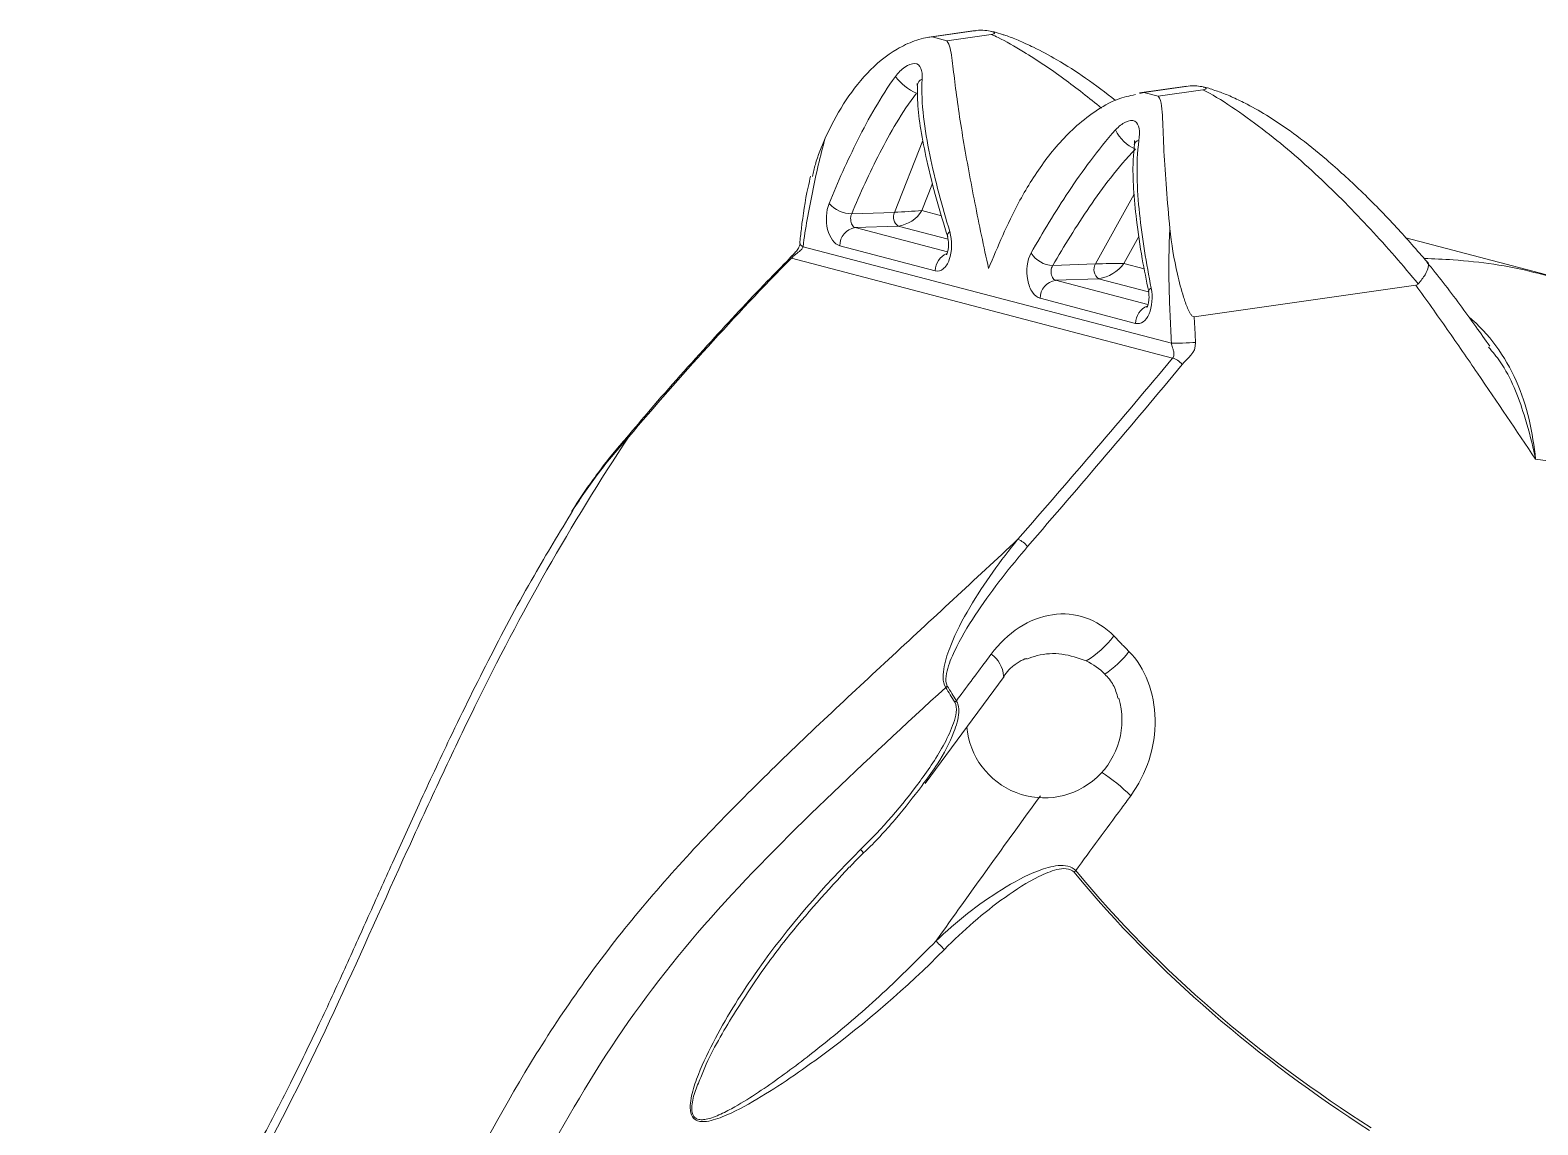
# Model space of a CAD drawing. Header units: millimetres. Extents: x -15.1 to 40.6, y -17.4 to 58.1.
# Drawn here: x -13.9 to 3.35, y 45.61 to 58.13 of the extents above; entities that cross this region are included whole.
import ezdxf

# ---------------------------------------------------------------- set-up
doc = ezdxf.new("R2010")
doc.units = ezdxf.units.MM

msp = doc.modelspace()

# ---------------------------------------------------------------- linework, layer by layer
at = {"color": 7, "linetype": 'Continuous', "lineweight": 15}
for p, q in [((-3.088, 58.129), (-3.619, 58.053)), ((-3.073, 58.13), (-3.583, 58.057)), ((-3.583, 58.057), (-3.415, 58.013)), ((-3.415, 58.013), (-2.905, 58.086)), ((-0.669, 57.493), (-1.208, 57.416)), ((-0.651, 57.494), (-1.161, 57.422)), ((-0.994, 57.378), (-0.484, 57.45)), ((-1.161, 57.422), (-1.206, 57.41)), ((-1.161, 57.422), (-0.994, 57.378)), ((-4.011, 56.049), (-4.502, 56.032)), ((-3.97, 55.891), (-4.462, 55.874)), ((3.669, 55.276), (1.837, 55.757)), ((-5.059, 55.656), (-0.844, 54.55)), ((-3.547, 55.38), (-4.639, 55.667)), ((-0.831, 54.381), (-5.192, 55.526)), ((-1.712, 55.459), (-2.202, 55.442)), ((-1.677, 55.289), (-2.169, 55.271)), ((1.951, 55.214), (-0.583, 54.853)), ((-1.254, 54.778), (-2.346, 55.065)), ((-3.663, 49.513), (-2.757, 50.736)), ((-2.766, 50.738), (-2.764, 50.741)), ((-3.675, 49.521), (-3.705, 49.478))]:
    msp.add_line(p, q, dxfattribs=at)
at = {"color": 8, "linetype": 'Continuous', "lineweight": 15}
for p, q in [((-0.651, 57.494), (-0.676, 57.489)), ((-4.011, 56.049), (-3.687, 56.871)), ((-3.577, 56.38), (-3.7, 56.07)), ((-1.712, 55.459), (-1.271, 56.256)), ((-3.7, 56.07), (-3.476, 56.011)), ((-4.462, 55.874), (-3.405, 55.596)), ((-3.4, 55.741), (-3.97, 55.891)), ((-1.215, 55.772), (-1.387, 55.463)), ((-1.387, 55.463), (-1.155, 55.402)), ((-2.169, 55.271), (-1.112, 54.994)), ((-1.107, 55.139), (-1.677, 55.289))]:
    msp.add_line(p, q, dxfattribs=at)
at = {"color": 7, "linetype": 'Continuous', "lineweight": 15, "flags": 128}
for points in [[(-1.268, 56.87), (-1.268, 56.866), (-1.267, 56.851), (-1.268, 56.822), (-1.269, 56.822), (-1.269, 56.822)], [(-3.538, 47.709), (-3.53, 47.701), (-3.52, 47.691), (-3.508, 47.679), (-3.495, 47.666), (-3.481, 47.653), (-3.467, 47.639), (-3.454, 47.625), (-3.441, 47.613)]]:
    msp.add_lwpolyline(points, dxfattribs=at)
at = {"color": 8, "linetype": 'Continuous', "lineweight": 15, "flags": 128}
msp.add_lwpolyline([(-1.075, 55.181), (-1.093, 55.168), (-1.104, 55.156), (-1.107, 55.145), (-1.107, 55.142)], dxfattribs=at)
at = {"color": 7, "linetype": 'Continuous', "lineweight": 15}
for centre, radius, start, end in [((-3.521, 57.963), 0.6, 216.7343, 246.4041), ((-1.081, 57.179), 0.442, 204.8835, 246.8706), ((-4.497, 56.386), 0.354, 221.9181, 269.2154), ((-4.222, 61.53), 5.484, 272.1997, 275.4616), ((-4.024, 56.266), 0.379, 278.1574, 328.8389), ((-3.898, 55.994), 0.126, 154.0514, 235.1229), ((-4.433, 55.67), 0.206, 98.1695, 180.6981), ((-2.192, 55.744), 0.303, 211.974, 268.1377), ((-1.602, 55.393), 0.128, 149.0069, 234.5635), ((-1.462, 47.691), 7.772, 89.4485, 91.8477), ((-1.74, 55.724), 0.439, 278.3167, 323.5712), ((-2.14, 55.067), 0.206, 98.1695, 180.6981), ((-2.697, 52.062), 0.263, 37.9951, 68.4742), ((-2.361, 51.839), 1.07, 300.3408, 323.3784), ((-2.197, 51.67), 1.082, 303.1656, 323.29), ((-3.537, 50.766), 0.189, 305.6964, 313.0466), ((-3.434, 50.597), 0.189, 305.8122, 313.1903), ((-2.299, 50.236), 0.889, 184.8574, 16.4598), ((-2.843, 47.826), 2.177, 45.2193, 56.5369), ((-2.084, 48.637), 0.19, 311.7467, 319.9174)]:
    msp.add_arc(centre, radius, start, end, dxfattribs=at)
at = {"color": 8, "linetype": 'Continuous', "lineweight": 15}
for centre, radius, start, end in [((-3.662, 57.491), 0.0907, 112.2857, 174.3494), ((-1.202, 56.806), 0.068, 101.7257, 167.2074), ((-3.347, 55.778), 0.0599, 122.7215, 188.7654), ((-3.326, 55.376), 0.221, 113.6208, 178.7957), ((-1.033, 54.774), 0.221, 113.3953, 178.8073), ((-7.065, 53.458), 0.0207, 64.7383, 129.7598), ((-3.096, 50.718), 0.333, 4.0773, 55.5279), ((-5.251, 47.898), 1.208, 42.8023, 45.1895)]:
    msp.add_arc(centre, radius, start, end, dxfattribs=at)
at = {"color": 7, "linetype": 'Continuous', "lineweight": 15}
for points, knots in [([(-3.583, 58.057), (-3.647, 58.052), (-3.716, 58.035), (-3.852, 57.986), (-3.919, 57.954), (-4.109, 57.843), (-4.224, 57.747), (-4.529, 57.424), (-4.681, 57.168), (-4.805, 56.898)], [0, 0, 0, 0, 0.125, 0.125, 0.25, 0.25, 0.5, 0.5, 1, 1, 1, 1]), ([(-2.936, 55.405), (-2.992, 55.66), (-3.044, 55.911), (-3.141, 56.404), (-3.186, 56.646), (-3.265, 57.114), (-3.298, 57.343), (-3.335, 57.643), (-3.345, 57.736), (-3.362, 57.857), (-3.368, 57.894), (-3.385, 57.961), (-3.395, 57.99), (-3.415, 58.013)], [0, 0, 0, 0, 0.25, 0.25, 0.5, 0.5, 0.75, 0.75, 0.875, 0.875, 0.9375, 0.9375, 1, 1, 1, 1]), ([(-2.905, 58.086), (-2.877, 58.09), (-2.864, 58.097), (-2.871, 58.109), (-2.885, 58.115), (-2.923, 58.125), (-2.947, 58.13), (-3.007, 58.134), (-3.045, 58.134), (-3.073, 58.13)], [0, 0, 0, 0, 0.25, 0.25, 0.5, 0.5, 0.75, 0.75, 1, 1, 1, 1]), ([(-2.778, 58.084), (-2.809, 58.096), (-2.847, 58.11), (-2.89, 58.116), (-2.898, 58.118)], [0, 0, 0, 0, 0.806687, 1, 1, 1, 1]), ([(-1.482, 57.331), (-1.596, 57.417), (-1.813, 57.583), (-2.128, 57.784), (-2.389, 57.926), (-2.586, 58.014), (-2.711, 58.065), (-2.766, 58.081), (-2.778, 58.084)], [0, 0, 0, 0, 0.282042, 0.538877, 0.737884, 0.86683, 0.970426, 1, 1, 1, 1]), ([(-4.002, 57.604), (-3.97, 57.647), (-3.933, 57.684), (-3.856, 57.738), (-3.815, 57.754), (-3.746, 57.75), (-3.722, 57.729), (-3.697, 57.665), (-3.694, 57.622), (-3.696, 57.575)], [0, 0, 0, 0, 0.25, 0.25, 0.5, 0.5, 0.75, 0.75, 1, 1, 1, 1]), ([(-4.761, 56.149), (-4.661, 56.393), (-4.553, 56.637), (-4.37, 57.002), (-4.306, 57.123), (-4.165, 57.364), (-4.089, 57.485), (-4.002, 57.604)], [0, 0, 0, 0, 0.5, 0.5, 0.75, 0.75, 1, 1, 1, 1]), ([(-3.753, 57.523), (-3.754, 57.523), (-3.754, 57.525), (-3.752, 57.517), (-3.752, 57.506), (-3.752, 57.5)], [0, 0, 0, 0, 0.095672, 0.556259, 1, 1, 1, 1]), ([(-3.751, 57.5), (-3.751, 57.436), (-3.75, 57.27), (-3.713, 56.984), (-3.639, 56.614), (-3.538, 56.204), (-3.448, 55.913), (-3.404, 55.769)], [0, 0, 0, 0, 0.112588, 0.293014, 0.496719, 0.752546, 1, 1, 1, 1]), ([(-3.696, 57.575), (-3.705, 57.432), (-3.696, 57.288), (-3.663, 56.998), (-3.638, 56.853), (-3.548, 56.414), (-3.468, 56.121), (-3.38, 55.828)], [0, 0, 0, 0, 0.25, 0.25, 0.5, 0.5, 1, 1, 1, 1]), ([(-0.484, 57.45), (-0.456, 57.454), (-0.443, 57.461), (-0.449, 57.474), (-0.463, 57.479), (-0.501, 57.489), (-0.525, 57.494), (-0.585, 57.499), (-0.623, 57.498), (-0.651, 57.494)], [0, 0, 0, 0, 0.25, 0.25, 0.5, 0.5, 0.75, 0.75, 1, 1, 1, 1]), ([(1.981, 55.229), (1.804, 55.443), (1.622, 55.652), (1.243, 56.062), (1.046, 56.263), (0.634, 56.648), (0.42, 56.832), (0.081, 57.091), (-0.037, 57.176), (-0.271, 57.333), (-0.387, 57.406), (-0.484, 57.45)], [0, 0, 0, 0, 0.25, 0.25, 0.5, 0.5, 0.75, 0.75, 0.875, 0.875, 1, 1, 1, 1]), ([(-0.349, 57.445), (-0.371, 57.454), (-0.416, 57.47), (-0.46, 57.479), (-0.481, 57.483)], [0, 0, 0, 0, 0.506921, 1, 1, 1, 1]), ([(-3.761, 57.413), (-3.847, 57.302), (-3.921, 57.189), (-4.059, 56.96), (-4.122, 56.845), (-4.3, 56.498), (-4.405, 56.265), (-4.502, 56.032)], [0, 0, 0, 0, 0.25, 0.25, 0.5, 0.5, 1, 1, 1, 1]), ([(-1.255, 57.397), (-1.324, 57.382), (-1.486, 57.347), (-1.726, 57.206), (-2.022, 56.971), (-2.32, 56.621), (-2.654, 56.08), (-2.83, 55.66), (-2.936, 55.405)], [0, 0, 0, 0, 0.081095, 0.188601, 0.296303, 0.494729, 0.693733, 1, 1, 1, 1]), ([(-0.861, 55.863), (-0.891, 56.17), (-0.915, 56.476), (-0.936, 56.884), (-0.94, 57.011), (-0.947, 57.174), (-0.95, 57.223), (-0.962, 57.312), (-0.971, 57.349), (-0.994, 57.378)], [0, 0, 0, 0, 0.5, 0.5, 0.75, 0.75, 0.875, 0.875, 1, 1, 1, 1]), ([(2.082, 55.481), (1.966, 55.614), (1.724, 55.893), (1.34, 56.285), (0.958, 56.635), (0.608, 56.918), (0.303, 57.128), (0.055, 57.272), (-0.132, 57.363), (-0.261, 57.417), (-0.327, 57.438), (-0.349, 57.445)], [0, 0, 0, 0, 0.169029, 0.355663, 0.523897, 0.66057, 0.780971, 0.871486, 0.927121, 0.976007, 1, 1, 1, 1]), ([(-1.482, 56.994), (-1.447, 57.032), (-1.408, 57.063), (-1.329, 57.101), (-1.291, 57.106), (-1.235, 57.077), (-1.221, 57.046), (-1.208, 56.969), (-1.209, 56.922), (-1.216, 56.873)], [0, 0, 0, 0, 0.25, 0.25, 0.5, 0.5, 0.75, 0.75, 1, 1, 1, 1]), ([(-2.449, 55.584), (-2.316, 55.818), (-2.174, 56.054), (-1.94, 56.406), (-1.858, 56.523), (-1.682, 56.758), (-1.589, 56.876), (-1.482, 56.994)], [0, 0, 0, 0, 0.5, 0.5, 0.75, 0.75, 1, 1, 1, 1]), ([(-4.805, 56.898), (-4.862, 56.692), (-4.91, 56.485), (-4.994, 56.071), (-5.032, 55.866), (-5.059, 55.656)], [0, 0, 0, 0, 0.5, 0.5, 1, 1, 1, 1]), ([(-4.949, 56.459), (-4.94, 56.506), (-4.91, 56.654), (-4.848, 56.799), (-4.805, 56.898)], [0, 0, 0, 0, 0.312329, 1, 1, 1, 1]), ([(-1.255, 56.773), (-1.36, 56.665), (-1.452, 56.556), (-1.625, 56.335), (-1.705, 56.224), (-1.934, 55.89), (-2.072, 55.666), (-2.202, 55.442)], [0, 0, 0, 0, 0.25, 0.25, 0.5, 0.5, 1, 1, 1, 1]), ([(-1.267, 56.821), (-1.273, 56.76), (-1.288, 56.596), (-1.28, 56.309), (-1.243, 55.935), (-1.186, 55.541), (-1.13, 55.268), (-1.104, 55.143)], [0, 0, 0, 0, 0.112817, 0.30109, 0.514354, 0.778352, 1, 1, 1, 1]), ([(-1.216, 56.873), (-1.235, 56.736), (-1.239, 56.597), (-1.234, 56.317), (-1.224, 56.176), (-1.179, 55.751), (-1.131, 55.466), (-1.075, 55.181)], [0, 0, 0, 0, 0.25, 0.25, 0.5, 0.5, 1, 1, 1, 1]), ([(-4.972, 56.465), (-4.982, 56.422), (-5.029, 56.221), (-5.068, 55.964), (-5.091, 55.747), (-5.096, 55.691)], [0, 0, 0, 0, 0.168112, 0.782261, 1, 1, 1, 1]), ([(-4.639, 55.667), (-4.699, 55.683), (-4.753, 55.756), (-4.802, 55.95), (-4.796, 56.064), (-4.761, 56.149)], [0, 0, 0, 0, 0.5, 0.5, 1, 1, 1, 1]), ([(-4.502, 56.032), (-4.507, 56.022), (-4.51, 56.01), (-4.512, 55.999), (-4.514, 55.988), (-4.515, 55.976), (-4.514, 55.965), (-4.513, 55.954), (-4.512, 55.943), (-4.509, 55.933), (-4.506, 55.922), (-4.502, 55.913), (-4.497, 55.905), (-4.492, 55.896), (-4.487, 55.889), (-4.481, 55.884), (-4.475, 55.879), (-4.469, 55.875), (-4.462, 55.874)], [0, 0, 0, 0, 0.0000367675, 0.0000367675, 0.0000367675, 0.0000702537, 0.0000702537, 0.0000702537, 0.0001037354, 0.0001037354, 0.0001037354, 0.0001372202, 0.0001372202, 0.0001372202, 0.0001707033, 0.0001707033, 0.0001707033, 0.0002041836, 0.0002041836, 0.0002041836, 0.0002041836]), ([(-3.38, 55.828), (-3.349, 55.728), (-3.352, 55.601), (-3.402, 55.463), (-3.426, 55.426), (-3.483, 55.38), (-3.515, 55.372), (-3.547, 55.38)], [0, 0, 0, 0, 0.5, 0.5, 0.75, 0.75, 1, 1, 1, 1]), ([(-3.407, 55.769), (-3.405, 55.761), (-3.399, 55.742), (-3.394, 55.701), (-3.394, 55.653), (-3.401, 55.609), (-3.41, 55.58), (-3.418, 55.564), (-3.418, 55.564), (-3.419, 55.564)], [0, 0, 0, 0, 0.10925, 0.265117, 0.44105, 0.618496, 0.76162, 0.884493, 1, 1, 1, 1]), ([(-0.844, 54.55), (-0.854, 54.769), (-0.866, 54.988), (-0.875, 55.425), (-0.873, 55.644), (-0.861, 55.863)], [0, 0, 0, 0, 0.5, 0.5, 1, 1, 1, 1]), ([(-0.861, 55.863), (-0.844, 55.69), (-0.814, 55.515), (-0.754, 55.253), (-0.732, 55.166), (-0.691, 55.037), (-0.676, 54.994), (-0.65, 54.932), (-0.64, 54.912), (-0.623, 54.883), (-0.617, 54.874), (-0.602, 54.858), (-0.592, 54.852), (-0.583, 54.853)], [0, 0, 0, 0, 0.5, 0.5, 0.75, 0.75, 0.875, 0.875, 0.9375, 0.9375, 0.96875, 0.96875, 1, 1, 1, 1]), ([(-5.093, 55.693), (-5.098, 55.674), (-5.107, 55.638), (-5.142, 55.596), (-5.178, 55.56), (-5.2, 55.538), (-5.211, 55.527)], [0, 0, 0, 0, 0.292421, 0.546638, 0.781041, 1, 1, 1, 1]), ([(-5.059, 55.656), (-5.061, 55.652), (-5.065, 55.641), (-5.075, 55.626), (-5.091, 55.609), (-5.115, 55.59), (-5.141, 55.57), (-5.169, 55.548), (-5.185, 55.533), (-5.192, 55.526)], [0, 0, 0, 0, 0.0751388, 0.1796183, 0.3157291, 0.4844762, 0.6945067, 0.8631095, 1, 1, 1, 1]), ([(-2.346, 55.065), (-2.378, 55.073), (-2.408, 55.098), (-2.459, 55.171), (-2.478, 55.22), (-2.51, 55.38), (-2.495, 55.504), (-2.449, 55.584)], [0, 0, 0, 0, 0.25, 0.25, 0.5, 0.5, 1, 1, 1, 1]), ([(-5.213, 55.52), (-5.298, 55.433), (-5.607, 55.122), (-6.139, 54.544), (-6.674, 53.95), (-6.987, 53.578), (-7.075, 53.473)], [0, 0, 0, 0, 0.13042, 0.469441, 0.850334, 1, 1, 1, 1]), ([(-5.21, 55.526), (-5.209, 55.527), (-5.207, 55.531), (-5.198, 55.528), (-5.192, 55.526)], [0, 0, 0, 0, 0.323876, 1, 1, 1, 1]), ([(-2.202, 55.442), (-2.205, 55.437), (-2.208, 55.432), (-2.21, 55.427), (-2.214, 55.418), (-2.217, 55.407), (-2.219, 55.396), (-2.22, 55.386), (-2.221, 55.374), (-2.22, 55.363), (-2.22, 55.352), (-2.218, 55.341), (-2.215, 55.33), (-2.212, 55.32), (-2.208, 55.311), (-2.204, 55.302), (-2.199, 55.294), (-2.193, 55.287), (-2.188, 55.282), (-2.182, 55.277), (-2.175, 55.273), (-2.169, 55.271)], [0, 0, 0, 0, 0.0000191763, 0.0000191763, 0.0000191763, 0.0000531144, 0.0000531144, 0.0000531144, 0.0000870237, 0.0000870237, 0.0000870237, 0.0001209285, 0.0001209285, 0.0001209285, 0.0001548364, 0.0001548364, 0.0001548364, 0.0001887427, 0.0001887427, 0.0001887427, 0.000222646, 0.000222646, 0.000222646, 0.000222646]), ([(2.082, 55.481), (2.083, 55.481), (2.102, 55.474), (2.098, 55.425), (2.067, 55.34), (2.01, 55.266), (1.981, 55.229)], [0, 0, 0, 0, 0.020369, 0.347115, 0.673551, 1, 1, 1, 1]), ([(2.799, 54.517), (2.746, 54.592), (2.575, 54.833), (2.337, 55.158), (2.142, 55.401), (2.08, 55.478)], [0, 0, 0, 0, 0.234629, 0.757041, 1, 1, 1, 1]), ([(1.951, 55.214), (1.957, 55.215), (1.963, 55.216), (1.969, 55.219), (1.974, 55.222), (1.978, 55.225), (1.981, 55.229)], [0, 0, 0, 0, 0.00002252998, 0.00002252998, 0.00002252998, 0.00004142278, 0.00004142278, 0.00004142278, 0.00004142278]), ([(3.322, 53.224), (3.105, 53.549), (2.885, 53.877), (2.545, 54.374), (2.43, 54.541), (2.195, 54.876), (2.076, 55.046), (1.951, 55.214)], [0, 0, 0, 0, 0.5, 0.5, 0.75, 0.75, 1, 1, 1, 1]), ([(-1.075, 55.181), (-1.055, 55.082), (-1.065, 54.969), (-1.135, 54.806), (-1.194, 54.763), (-1.254, 54.778)], [0, 0, 0, 0, 0.5, 0.5, 1, 1, 1, 1]), ([(-1.107, 55.142), (-1.105, 55.131), (-1.1, 55.105), (-1.1, 55.058), (-1.105, 55.014), (-1.115, 54.982), (-1.123, 54.964), (-1.125, 54.962), (-1.126, 54.961)], [0, 0, 0, 0, 0.153048, 0.344911, 0.546121, 0.711105, 0.862037, 1, 1, 1, 1]), ([(-0.583, 54.853), (-0.583, 54.853), (-0.583, 54.853), (-0.583, 54.853), (-0.58, 54.794), (-0.577, 54.736), (-0.574, 54.677), (-0.572, 54.638), (-0.57, 54.599), (-0.568, 54.561)], [-0.00000006, -0.00000006, -0.00000006, -0.00000006, 0, 0, 0, 0.0001761032, 0.0001761032, 0.0001761032, 0.0002926438, 0.0002926438, 0.0002926438, 0.0002926438]), ([(2.555, 54.858), (2.674, 54.758), (2.778, 54.645), (2.96, 54.397), (3.038, 54.26), (3.163, 53.978), (3.212, 53.829), (3.284, 53.527), (3.308, 53.373), (3.322, 53.224)], [0, 0, 0, 0, 0.25, 0.25, 0.5, 0.5, 0.75, 0.75, 1, 1, 1, 1]), ([(-0.568, 54.561), (-0.607, 54.558), (-0.663, 54.555), (-0.771, 54.551), (-0.818, 54.55), (-0.844, 54.55)], [0, 0, 0, 0, 0.5, 0.5, 1, 1, 1, 1]), ([(-0.831, 54.381), (-0.827, 54.386), (-0.82, 54.398), (-0.815, 54.418), (-0.815, 54.441), (-0.821, 54.467), (-0.83, 54.496), (-0.839, 54.524), (-0.843, 54.542), (-0.844, 54.55)], [0, 0, 0, 0, 0.100477, 0.21688, 0.354359, 0.516062, 0.733633, 0.893711, 1, 1, 1, 1]), ([(-0.831, 54.381), (-0.817, 54.379), (-0.797, 54.371), (-0.755, 54.343), (-0.735, 54.325), (-0.722, 54.309)], [0, 0, 0, 0, 0.5, 0.5, 1, 1, 1, 1]), ([(-7.056, 53.477), (-7.387, 52.976), (-7.698, 52.47), (-8.281, 51.444), (-8.553, 50.925), (-8.945, 50.125), (-9.074, 49.855), (-9.331, 49.306), (-9.459, 49.027), (-9.846, 48.177), (-10.104, 47.598), (-10.645, 46.425), (-10.93, 45.833), (-11.564, 44.668), (-11.912, 44.093), (-12.477, 43.256), (-12.673, 42.982), (-13.061, 42.432), (-13.252, 42.156), (-13.5, 41.722), (-13.576, 41.574), (-13.665, 41.35), (-13.691, 41.275), (-13.735, 41.122), (-13.753, 41.046), (-13.783, 40.887), (-13.795, 40.803), (-13.804, 40.634), (-13.801, 40.548), (-13.757, 40.294), (-13.688, 40.14), (-13.61, 39.998)], [0, 0, 0, 0, 0.125, 0.125, 0.25, 0.25, 0.3125, 0.3125, 0.375, 0.375, 0.5, 0.5, 0.625, 0.625, 0.75, 0.75, 0.8125, 0.8125, 0.875, 0.875, 0.90625, 0.90625, 0.921875, 0.921875, 0.9375, 0.9375, 0.953125, 0.953125, 0.96875, 0.96875, 1, 1, 1, 1]), ([(-7.075, 53.472), (-7.105, 53.439), (-7.241, 53.288), (-7.451, 53.006), (-7.631, 52.753), (-7.705, 52.624), (-7.706, 52.622)], [0, 0, 0, 0, 0.125843, 0.585617, 0.994738, 1, 1, 1, 1]), ([(7.823, 50.379), (7.552, 50.788), (7.246, 51.166), (6.581, 51.824), (6.221, 52.107), (5.64, 52.465), (5.438, 52.574), (5.029, 52.765), (4.821, 52.849), (4.191, 53.065), (3.761, 53.164), (3.322, 53.224)], [0, 0, 0, 0, 0.25, 0.25, 0.5, 0.5, 0.625, 0.625, 0.75, 0.75, 1, 1, 1, 1]), ([(-7.693, 52.636), (-7.843, 52.388), (-8.175, 51.841), (-8.638, 50.975), (-9.068, 50.104), (-9.437, 49.312), (-9.746, 48.63), (-10.028, 48.002), (-10.305, 47.384), (-10.599, 46.745), (-10.928, 46.068), (-11.297, 45.354), (-11.71, 44.612), (-12.142, 43.902), (-12.595, 43.228), (-13.014, 42.67), (-13.34, 42.19), (-13.561, 41.815), (-13.714, 41.496), (-13.819, 41.225), (-13.882, 40.994), (-13.906, 40.785), (-13.896, 40.58), (-13.852, 40.386), (-13.781, 40.205), (-13.696, 40.045), (-13.635, 39.95), (-13.606, 39.906)], [0, 0, 0, 0, 0.065023, 0.143488, 0.222381, 0.283912, 0.337274, 0.384992, 0.430556, 0.47803, 0.529006, 0.582721, 0.639282, 0.698144, 0.747859, 0.800255, 0.836314, 0.862922, 0.887367, 0.907947, 0.922931, 0.937247, 0.950839, 0.963999, 0.97642, 0.989103, 1, 1, 1, 1]), ([(-11.466, 39.435), (-11.522, 39.571), (-11.558, 39.717), (-11.553, 39.956), (-11.541, 40.037), (-11.492, 40.198), (-11.455, 40.275), (-11.37, 40.419), (-11.32, 40.488), (-11.221, 40.625), (-11.171, 40.694), (-11.029, 40.905), (-10.941, 41.049), (-10.689, 41.483), (-10.54, 41.77), (-10.247, 42.345), (-10.106, 42.633), (-9.676, 43.505), (-9.382, 44.095), (-8.777, 45.267), (-8.462, 45.851), (-7.76, 46.982), (-7.371, 47.527), (-6.722, 48.307), (-6.495, 48.562), (-6.032, 49.056), (-5.795, 49.297), (-5.072, 50.01), (-4.577, 50.472), (-3.587, 51.39), (-3.092, 51.848), (-2.6, 52.307)], [0, 0, 0, 0, 0.03125, 0.03125, 0.046875, 0.046875, 0.0625, 0.0625, 0.078125, 0.078125, 0.09375, 0.09375, 0.125, 0.125, 0.1875, 0.1875, 0.25, 0.25, 0.375, 0.375, 0.5, 0.5, 0.625, 0.625, 0.6875, 0.6875, 0.75, 0.75, 0.875, 0.875, 1, 1, 1, 1]), ([(-3.427, 50.612), (-3.448, 50.644), (-3.455, 50.685), (-3.457, 50.768), (-3.452, 50.81), (-3.427, 50.935), (-3.4, 51.015), (-3.309, 51.245), (-3.233, 51.388), (-2.987, 51.805), (-2.798, 52.064), (-2.6, 52.307)], [0, 0, 0, 0, 0.0625, 0.0625, 0.125, 0.125, 0.25, 0.25, 0.5, 0.5, 1, 1, 1, 1]), ([(-2.489, 52.224), (-2.689, 51.991), (-2.882, 51.747), (-3.144, 51.357), (-3.227, 51.223), (-3.335, 51.01), (-3.369, 50.936), (-3.407, 50.82), (-3.417, 50.781), (-3.428, 50.701), (-3.427, 50.659), (-3.408, 50.628)], [0, 0, 0, 0, 0.5, 0.5, 0.75, 0.75, 0.875, 0.875, 0.9375, 0.9375, 1, 1, 1, 1]), ([(-1.503, 51.201), (-1.596, 51.297), (-1.707, 51.369), (-1.946, 51.451), (-2.077, 51.463), (-2.336, 51.425), (-2.466, 51.374), (-2.706, 51.22), (-2.815, 51.116), (-2.907, 50.992)], [0, 0, 0, 0, 0.25, 0.25, 0.5, 0.5, 0.75, 0.75, 1, 1, 1, 1]), ([(-1.503, 51.201), (-1.474, 51.171), (-1.445, 51.142), (-1.417, 51.112), (-1.388, 51.083), (-1.359, 51.053), (-1.33, 51.024)], [0, 0, 0, 0, 0.0001471172, 0.0001471172, 0.0001471172, 0.0002944823, 0.0002944823, 0.0002944823, 0.0002944823]), ([(-3.304, 50.459), (-3.192, 50.609), (-3.08, 50.76), (-2.968, 50.91), (-2.948, 50.938), (-2.928, 50.965), (-2.907, 50.992)], [0.0000128452, 0.0000128452, 0.0000128452, 0.0000128452, 0.0005920082, 0.0005920082, 0.0005920082, 0.0006972844, 0.0006972844, 0.0006972844, 0.0006972844]), ([(-2.764, 50.736), (-2.744, 50.763), (-2.695, 50.827), (-2.609, 50.894), (-2.537, 50.934), (-2.507, 50.941), (-2.5, 50.942)], [0, 0, 0, 0, 0.2281993, 0.5624454, 0.9023053, 1, 1, 1, 1]), ([(-1.821, 50.916), (-1.911, 50.947), (-2.087, 51.01), (-2.329, 50.998), (-2.46, 50.951), (-2.499, 50.937)], [0, 0, 0, 0, 0.422622, 0.829624, 1, 1, 1, 1]), ([(-1.31, 49.372), (-1.128, 49.618), (-1.026, 49.936), (-1.033, 50.398), (-1.061, 50.546), (-1.163, 50.812), (-1.237, 50.929), (-1.33, 51.024)], [0, 0, 0, 0, 0.5, 0.5, 0.75, 0.75, 1, 1, 1, 1]), ([(-1.455, 50.486), (-1.47, 50.539), (-1.501, 50.648), (-1.57, 50.725), (-1.606, 50.765)], [0, 0, 0, 0, 0.49185, 1, 1, 1, 1]), ([(-3.427, 50.612), (-3.887, 50.187), (-4.348, 49.762), (-5.252, 48.893), (-5.694, 48.449), (-6.528, 47.509), (-6.91, 47.015), (-7.591, 45.985), (-7.892, 45.448), (-8.462, 44.365), (-8.733, 43.818), (-9.135, 43.003), (-9.268, 42.732), (-9.531, 42.195), (-9.662, 41.929), (-9.937, 41.4), (-10.079, 41.136), (-10.32, 40.742), (-10.405, 40.612), (-10.587, 40.359), (-10.686, 40.237), (-10.841, 40.06), (-10.893, 40.003), (-10.992, 39.887), (-11.041, 39.827), (-11.104, 39.701), (-11.115, 39.632), (-11.108, 39.501), (-11.09, 39.436), (-11.018, 39.254), (-10.943, 39.141), (-10.773, 38.926), (-10.678, 38.824), (-10.577, 38.726)], [0, 0, 0, 0, 0.125, 0.125, 0.25, 0.25, 0.375, 0.375, 0.5, 0.5, 0.625, 0.625, 0.6875, 0.6875, 0.75, 0.75, 0.8125, 0.8125, 0.84375, 0.84375, 0.875, 0.875, 0.890625, 0.890625, 0.90625, 0.90625, 0.921875, 0.921875, 0.9375, 0.9375, 0.96875, 0.96875, 1, 1, 1, 1]), ([(-4.4, 48.755), (-4.154, 48.999), (-3.924, 49.259), (-3.619, 49.677), (-3.523, 49.819), (-3.401, 50.045), (-3.364, 50.124), (-3.323, 50.244), (-3.311, 50.285), (-3.301, 50.368), (-3.303, 50.41), (-3.323, 50.444)], [0, 0, 0, 0, 0.5, 0.5, 0.75, 0.75, 0.875, 0.875, 0.9375, 0.9375, 1, 1, 1, 1]), ([(-4.366, 48.72), (-4.355, 48.73), (-4.221, 48.855), (-3.994, 49.104), (-3.797, 49.358), (-3.705, 49.478)], [0, 0, 0, 0, 0.042696, 0.548413, 1, 1, 1, 1]), ([(-1.31, 49.372), (-1.346, 49.323), (-1.381, 49.275), (-1.417, 49.226), (-1.592, 48.989), (-1.766, 48.752), (-1.939, 48.515)], [0, 0, 0, 0, 0.000187004, 0.000187004, 0.000187004, 0.00110031, 0.00110031, 0.00110031, 0.00110031]), ([(-3.441, 47.613), (-3.874, 47.173), (-4.341, 46.771), (-5.079, 46.225), (-5.328, 46.053), (-5.715, 45.824), (-5.847, 45.751), (-6.051, 45.67), (-6.12, 45.646), (-6.224, 45.641), (-6.259, 45.645), (-6.317, 45.678), (-6.336, 45.71), (-6.352, 45.779), (-6.352, 45.817), (-6.344, 45.891), (-6.337, 45.928), (-6.309, 46.039), (-6.284, 46.111), (-6.201, 46.323), (-6.134, 46.461), (-5.919, 46.866), (-5.756, 47.123), (-5.233, 47.866), (-4.835, 48.325), (-4.4, 48.755)], [0, 0, 0, 0, 0.25, 0.25, 0.375, 0.375, 0.4375, 0.4375, 0.46875, 0.46875, 0.484375, 0.484375, 0.5, 0.5, 0.515625, 0.515625, 0.53125, 0.53125, 0.5625, 0.5625, 0.625, 0.625, 0.75, 0.75, 1, 1, 1, 1]), ([(-4.522, 48.556), (-4.475, 48.609), (-4.424, 48.665), (-4.369, 48.717), (-4.366, 48.72)], [0, 0, 0, 0, 0.942385, 1, 1, 1, 1]), ([(-4.526, 48.559), (-4.775, 48.288), (-5.176, 47.852), (-5.656, 47.189), (-5.955, 46.708), (-6.148, 46.358), (-6.209, 46.198), (-6.229, 46.146)], [0, 0, 0, 0, 0.370788, 0.597776, 0.825973, 0.943506, 1, 1, 1, 1]), ([(-3.538, 47.709), (-3.307, 47.93), (-3.058, 48.128), (-2.652, 48.381), (-2.511, 48.459), (-2.291, 48.542), (-2.216, 48.565), (-2.102, 48.576), (-2.064, 48.575), (-1.994, 48.559), (-1.962, 48.542), (-1.939, 48.515)], [0, 0, 0, 0, 0.5, 0.5, 0.75, 0.75, 0.875, 0.875, 0.9375, 0.9375, 1, 1, 1, 1]), ([(-1.958, 48.496), (-1.979, 48.522), (-2.013, 48.534), (-2.082, 48.54), (-2.118, 48.535), (-2.225, 48.509), (-2.294, 48.48), (-2.496, 48.381), (-2.624, 48.297), (-2.996, 48.032), (-3.226, 47.831), (-3.441, 47.613)], [0, 0, 0, 0, 0.0625, 0.0625, 0.125, 0.125, 0.25, 0.25, 0.5, 0.5, 1, 1, 1, 1])]:
    msp.add_open_spline(points, degree=3, knots=knots, dxfattribs=at)
at = {"color": 8, "linetype": 'Continuous', "lineweight": 15}
for points, knots in [([(-3.073, 58.13), (-3.074, 58.13), (-3.083, 58.13), (-3.089, 58.126), (-3.095, 58.123)], [0, 0, 0, 0, 0.071559, 1, 1, 1, 1]), ([(-1.644, 57.243), (-1.787, 57.357), (-2.075, 57.588), (-2.48, 57.857), (-2.769, 58.024), (-2.879, 58.074), (-2.905, 58.086)], [0, 0, 0, 0, 0.346403, 0.702417, 0.930685, 1, 1, 1, 1]), ([(-5.059, 55.656), (-5.071, 55.664), (-5.088, 55.675), (-5.094, 55.687), (-5.093, 55.691), (-5.093, 55.692)], [0, 0, 0, 0, 0.625517, 0.961925, 1, 1, 1, 1]), ([(2.047, 55.521), (2.158, 55.517), (2.583, 55.5), (3.119, 55.421), (3.529, 55.301), (3.64, 55.269)], [0, 0, 0, 0, 0.204777, 0.783474, 1, 1, 1, 1]), ([(3.322, 53.224), (3.321, 53.228), (3.319, 53.236), (3.313, 53.266), (3.28, 53.43), (3.177, 53.802), (3.019, 54.224), (2.831, 54.452), (2.786, 54.507)], [0, 0, 0, 0, 0.00921, 0.018329, 0.06829, 0.378094, 0.850313, 1, 1, 1, 1]), ([(-7.056, 53.477), (-7.172, 53.344), (-7.402, 53.081), (-7.598, 52.785), (-7.695, 52.638)], [0, 0, 0, 0, 0.505748, 1, 1, 1, 1]), ([(-3.304, 50.459), (-3.296, 50.442), (-3.276, 50.402), (-3.273, 50.278), (-3.345, 50.045), (-3.486, 49.775), (-3.622, 49.592), (-3.675, 49.521)], [0, 0, 0, 0, 0.058297, 0.142999, 0.364915, 0.753471, 1, 1, 1, 1]), ([(-6.229, 46.146), (-6.254, 46.09), (-6.303, 45.979), (-6.336, 45.836), (-6.329, 45.741), (-6.309, 45.698), (-6.275, 45.67), (-6.225, 45.661), (-6.13, 45.672), (-5.999, 45.725), (-5.708, 45.88), (-5.302, 46.158), (-4.737, 46.592), (-4.139, 47.104), (-3.739, 47.507), (-3.538, 47.709)], [0, 0, 0, 0, 0.045487, 0.090235, 0.107537, 0.118384, 0.129149, 0.144711, 0.160619, 0.20784, 0.255164, 0.41638, 0.579802, 0.789177, 1, 1, 1, 1])]:
    msp.add_open_spline(points, degree=3, knots=knots, dxfattribs=at)
at = {"color": 7, "linetype": 'Continuous', "lineweight": 15}
for points in [[(-5.192, 55.526), (-5.846, 54.86), (-6.46, 54.176), (-7.056, 53.477)], [(-0.722, 54.309), (-0.662, 54.383), (-0.562, 54.43), (-0.568, 54.561)], [(-2.6, 52.307), (-1.999, 53.005), (-1.4, 53.692), (-0.831, 54.381)], [(-0.722, 54.309), (-1.289, 53.615), (-1.888, 52.924), (-2.489, 52.224)], [(-1.606, 50.765), (-1.665, 50.825), (-1.737, 50.875), (-1.821, 50.916)], [(-3.323, 50.444), (-3.358, 50.5), (-3.393, 50.556), (-3.427, 50.612)], [(-3.408, 50.628), (-3.374, 50.571), (-3.339, 50.515), (-3.304, 50.459)], [(-3.538, 47.709), (-3.143, 48.264), (-2.745, 48.818), (-2.343, 49.372)], [(1.424, 45.541), (0.156, 46.357), (-0.99, 47.324), (-1.958, 48.496)], [(-1.939, 48.515), (-0.972, 47.347), (0.174, 46.383), (1.441, 45.57)]]:
    msp.add_open_spline(points, degree=3, dxfattribs=at)

doc.saveas('drawing.dxf')
